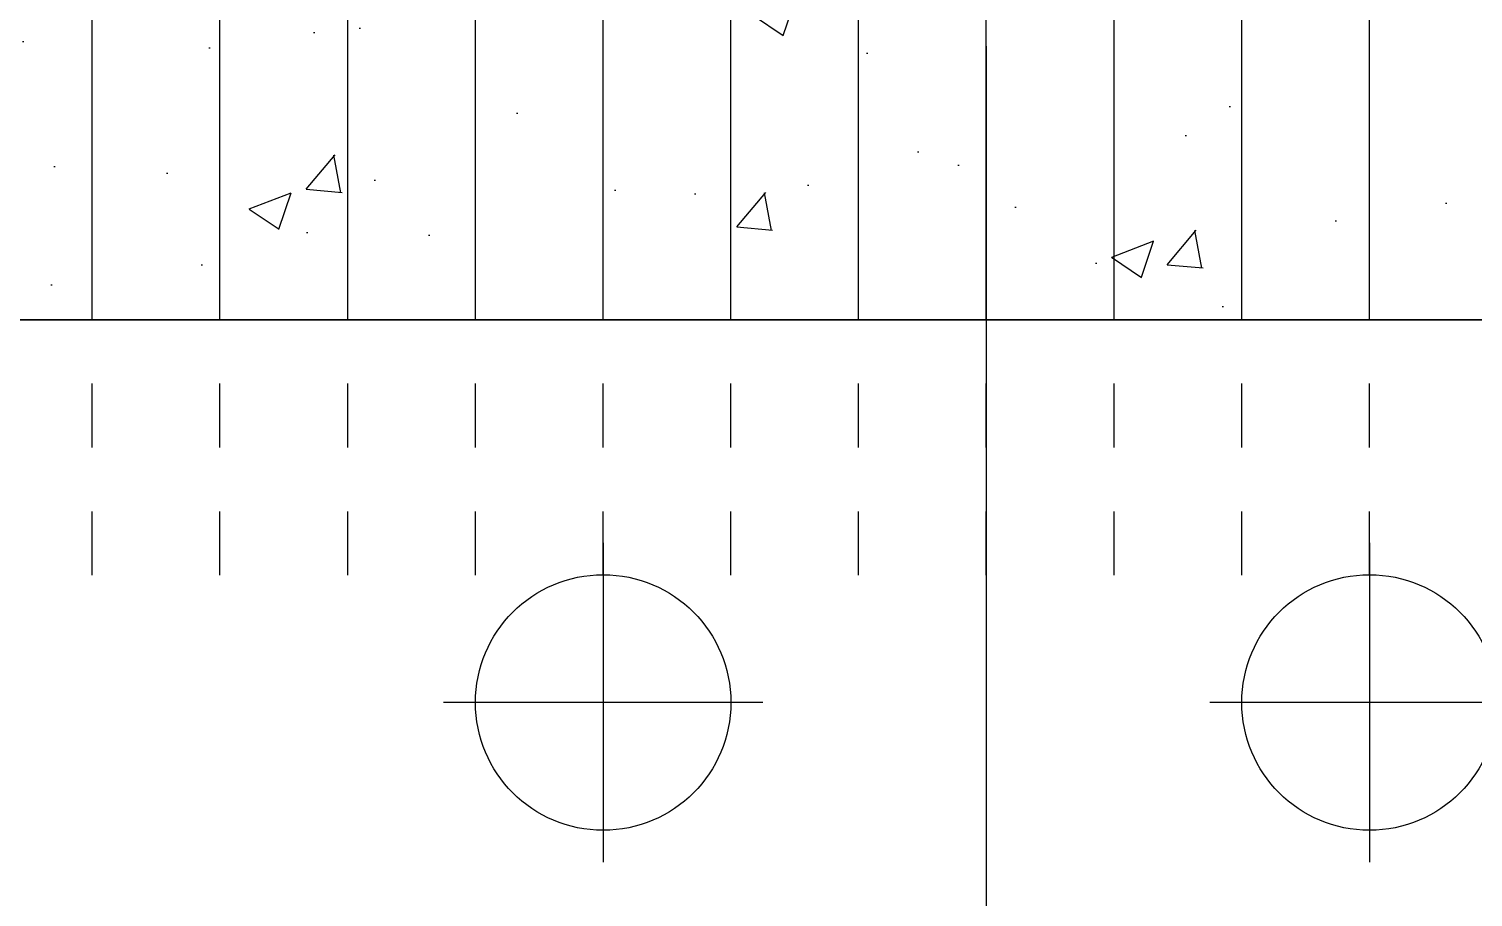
# Model space of a CAD drawing. Header units: millimetres. Extents: x 569 to 667, y -103 to 12.
# Drawn here: x 625.699 to 627.961, y -91.357 to -89.999 of the extents above; entities that cross this region are included whole.
import ezdxf

# ---------------------------------------------------------------- set-up
doc = ezdxf.new("R2010")
doc.units = ezdxf.units.MM
doc.header["$LTSCALE"] = 0.0003
doc.linetypes.add('HIDDEN', pattern=[9.525, 6.35, -3.175])
for name, color, linetype in [('RE-DADO', 130, 'Continuous'), ('SIM-ACHURADO', 8, 'Continuous'), ('SIM-CONCRETO', 4, 'Continuous'), ('SIM-COTAS', 1, 'Continuous'), ('SIM-OCULTAS', 8, 'HIDDEN'), ('SIM-REFUERZO', 6, 'Continuous')]:
    doc.layers.add(name, color=color, linetype=linetype)

# ---------------------------------------------------------------- blocks, each defined once
blk = doc.blocks.new('PILOTE-2')
at = {"layer": 'SIM-ACHURADO', "transparency": 33554687}
for points in [[(0, 0.25), (0, -0.25)], [(0.25, 0), (-0.25, 0)]]:
    blk.add_lwpolyline(points, dxfattribs=at)
blk.add_circle((0, 0), 0.2, dxfattribs=at)
blk = doc.blocks.new('DADO 14')
at = {"layer": 'SIM-ACHURADO', "transparency": 33554687}
blk.add_line((0, 2.8281), (0, -3.0498), dxfattribs=at)
blk.add_lwpolyline([(-2.4, 2.4001), (2.4, 2.4001), (2.4, -2.3999), (-2.4, -2.3999)], close=True, dxfattribs=at)
for p in [(-0.6, 1.8011), (0.6, 1.8011)]:
    blk.add_blockref('PILOTE-2', p, dxfattribs=at)
blk = doc.blocks.new('enciente')
at = {"layer": 'SIM-ACHURADO', "transparency": 33554687}
h = blk.add_hatch(dxfattribs=at)
h.set_pattern_fill('AR-CONC', color=256, scale=0.0037)
h.paths.add_polyline_path([(651.4032, -89.2536), (644.2032, -89.2536), (644.2032, -96.4536), (651.4032, -96.4536)])
h.paths.add_polyline_path([(650.2032, -90.4536), (650.2032, -95.2536), (645.4032, -95.2536), (645.4032, -90.4536)], flags=16)
at = {"layer": 'SIM-CONCRETO', "color": 7, "transparency": 33554687}
blk.add_lwpolyline([(645.4032, -90.4536), (650.2032, -90.4536), (650.2032, -95.2536), (645.4032, -95.2536)], close=True, dxfattribs=at)
at = {"layer": 'SIM-OCULTAS', "transparency": 33554687}
for p, q in [((646.4032, -90.8536), (646.4032, -90.4536)), ((646.6032, -90.8536), (646.6032, -90.4536)), ((646.8032, -90.8536), (646.8032, -90.4536)), ((647.0032, -90.8536), (647.0032, -90.4536)), ((647.2032, -90.8536), (647.2032, -90.4536)), ((647.4032, -90.8536), (647.4032, -90.4536)), ((647.6032, -90.8536), (647.6032, -90.4536)), ((647.8032, -90.8536), (647.8032, -90.4536)), ((648.0032, -90.8536), (648.0032, -90.4536)), ((648.2032, -90.8536), (648.2032, -90.4536)), ((648.4032, -90.8536), (648.4032, -90.4536))]:
    blk.add_line(p, q, dxfattribs=at)
at = {"layer": 'SIM-REFUERZO', "transparency": 33554687}
for p, q in [((646.4032, -90.4536), (646.4032, -89.3036)), ((646.6032, -90.4536), (646.6032, -89.3036)), ((646.8032, -90.4536), (646.8032, -89.3036)), ((647.0032, -90.4536), (647.0032, -89.3036)), ((647.2032, -90.4536), (647.2032, -89.3036)), ((647.4032, -90.4536), (647.4032, -89.3036)), ((647.6032, -90.4536), (647.6032, -89.3036)), ((647.8032, -90.4536), (647.8032, -89.3036)), ((648.0032, -90.4536), (648.0032, -89.3036)), ((648.2032, -90.4536), (648.2032, -89.3036)), ((648.4032, -90.4536), (648.4032, -89.3036))]:
    blk.add_line(p, q, dxfattribs=at)

msp = doc.modelspace()

# ---------------------------------------------------------------- block references
at = {"layer": 'RE-DADO', "transparency": 33554687}
msp.add_blockref('DADO 14', (627.1983, -92.8538), dxfattribs=at)
at = {"layer": 'SIM-COTAS', "transparency": 33554687}
msp.add_blockref('enciente', (-20.6049, 0), dxfattribs=at)

doc.saveas('drawing.dxf')
